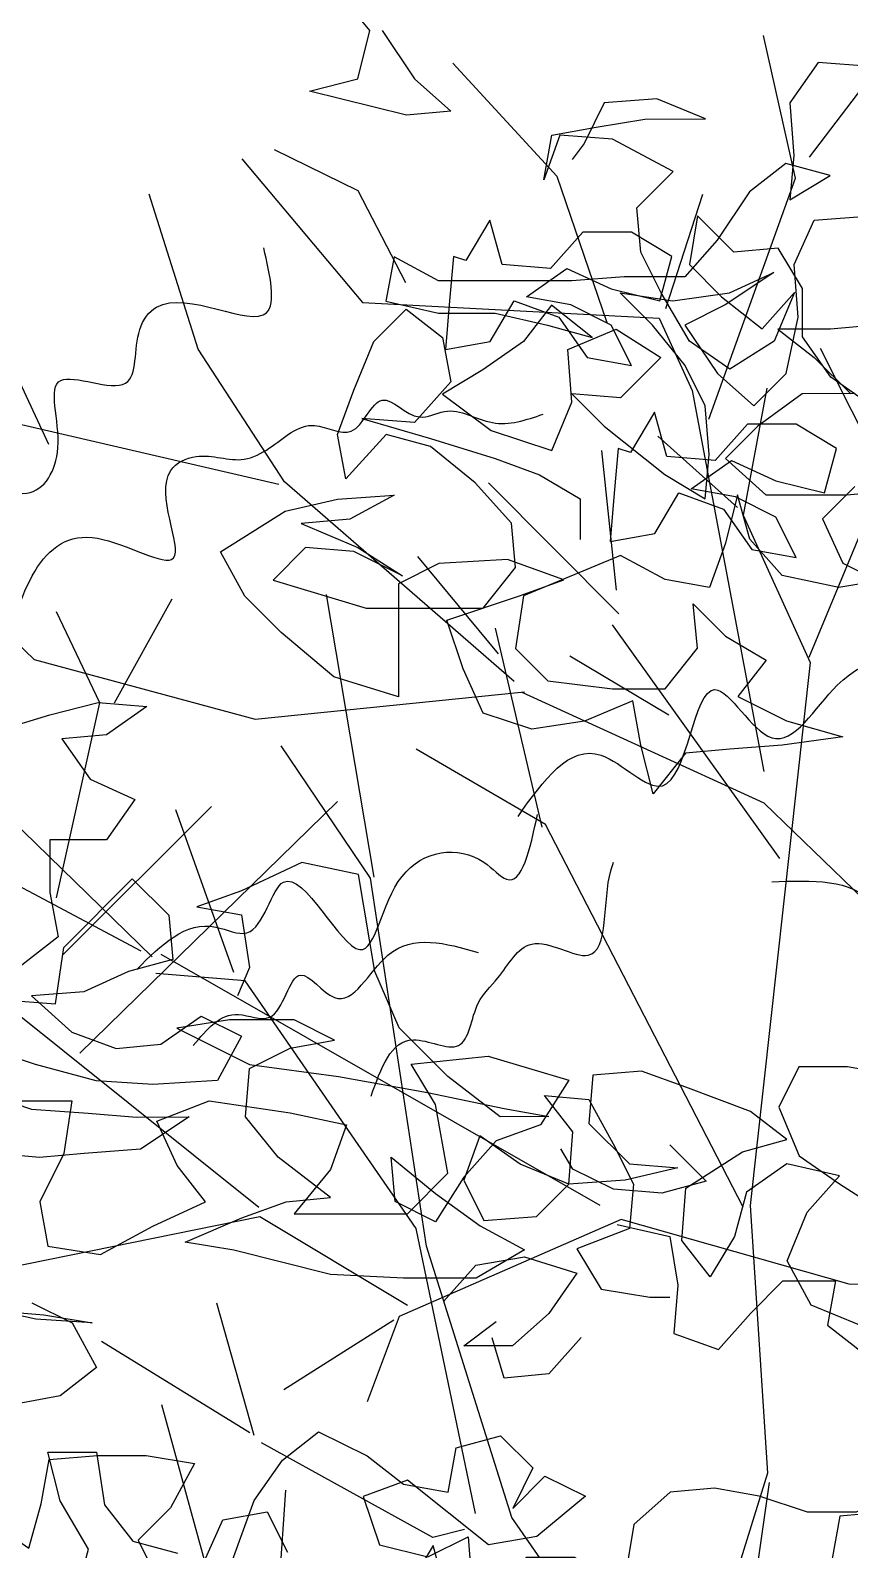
# Model space of a CAD drawing. Header units: metres. Extents: x 37 to 217, y 53 to 242.
# Drawn here: x 44.484 to 45.982, y 64.579 to 67.358 of the extents above; entities that cross this region are included whole.
import ezdxf

# ---------------------------------------------------------------- set-up
doc = ezdxf.new("R2010")
doc.units = ezdxf.units.M
doc.layers.add('DGPRO_Arboles existentes', color=7, linetype='Continuous')

# ---------------------------------------------------------------- blocks, each defined once
blk = doc.blocks.new('Celtis tala VISTA 250 gris')
at = {"color": 252}
for p, q in [((2386.981, 1081.1834), (2386.9228, 1081.4442)), ((2386.981, 1081.1834), (2386.9228, 1081.4442)), ((2386.3543, 1081.3935), (2386.5444, 1081.1866)), ((2386.3543, 1081.3935), (2386.5444, 1081.1866)), ((2387.0064, 1081.2216), (2387.1039, 1081.3499)), ((2387.0064, 1081.2216), (2387.1039, 1081.3499)), ((2386.028, 1081.2355), (2386.1808, 1081.1606)), ((2386.028, 1081.2355), (2386.1808, 1081.1606)), ((2385.9686, 1081.2185), (2386.189, 1080.9556)), ((2385.9686, 1081.2185), (2386.189, 1080.9556)), ((2386.5444, 1081.1866), (2386.6358, 1080.9194)), ((2386.5444, 1081.1866), (2386.6358, 1080.9194)), ((2386.8224, 1080.7422), (2386.981, 1081.1834)), ((2386.8224, 1080.7422), (2386.981, 1081.1834)), ((2385.8889, 1080.8705), (2385.7989, 1081.1541)), ((2385.8889, 1080.8705), (2385.7989, 1081.1541)), ((2386.1808, 1081.1606), (2386.2681, 1080.9926)), ((2386.1808, 1081.1606), (2386.2681, 1080.9926)), ((2386.7439, 1080.9448), (2386.8114, 1081.1541)), ((2386.7439, 1080.9448), (2386.8114, 1081.1541)), ((2386.189, 1080.9556), (2386.7316, 1080.9268)), ((2386.189, 1080.9556), (2386.7316, 1080.9268)), ((2385.5044, 1080.9338), (2385.6154, 1080.6965)), ((2385.5044, 1080.9338), (2385.6154, 1080.6965)), ((2386.7316, 1080.9268), (2386.7922, 1080.7949)), ((2386.7316, 1080.9268), (2386.7922, 1080.7949)), ((2386.0464, 1080.6274), (2385.8889, 1080.8705)), ((2386.0464, 1080.6274), (2385.8889, 1080.8705)), ((2386.7922, 1080.7949), (2386.9233, 1080.098)), ((2386.7922, 1080.7949), (2386.9233, 1080.098)), ((2392.7136, 1080.5645), (2392.5966, 1080.7976)), ((2392.7136, 1080.5645), (2392.5966, 1080.7976)), ((2385.5655, 1080.7325), (2386.0361, 1080.6237)), ((2385.5655, 1080.7325), (2386.0361, 1080.6237)), ((2392.4989, 1080.7251), (2392.4555, 1080.4923)), ((2392.4989, 1080.7251), (2392.4555, 1080.4923)), ((2386.4664, 1080.2627), (2386.0464, 1080.6274)), ((2386.4664, 1080.2627), (2386.0464, 1080.6274)), ((2392.445, 1080.5068), (2392.2994, 1080.6371)), ((2392.445, 1080.5068), (2392.2994, 1080.6371)), ((2392.224, 1080.3553), (2392.1968, 1080.6111)), ((2392.224, 1080.3553), (2392.1968, 1080.6111)), ((2385.3055, 1080.575), (2385.5887, 1080.3027)), ((2385.3055, 1080.575), (2385.5887, 1080.3027)), ((2392.5758, 1080.2328), (2392.7136, 1080.5645)), ((2392.5758, 1080.2328), (2392.7136, 1080.5645)), ((2392.2282, 1080.312), (2391.99, 1080.5519)), ((2392.2282, 1080.312), (2391.99, 1080.5519)), ((2392.4555, 1080.4923), (2392.5782, 1080.2232)), ((2392.4555, 1080.4923), (2392.5782, 1080.2232)), ((2385.1447, 1080.4018), (2385.8046, 1079.7586)), ((2385.1447, 1080.4018), (2385.8046, 1079.7586)), ((2392.0078, 1080.2391), (2391.8605, 1080.4168)), ((2392.0078, 1080.2391), (2391.8605, 1080.4168)), ((2391.3056, 1080.1494), (2391.4113, 1080.3397)), ((2391.3056, 1080.1494), (2391.4113, 1080.3397)), ((2391.7804, 1079.8301), (2391.6938, 1080.3473)), ((2391.7804, 1079.8301), (2391.6938, 1080.3473)), ((2391.2792, 1080.1494), (2391.1999, 1080.3159)), ((2391.2792, 1080.1494), (2391.1999, 1080.3159)), ((2385.5887, 1080.3027), (2385.9931, 1080.1934)), ((2385.5887, 1080.3027), (2385.9931, 1080.1934)), ((2392.0881, 1079.9217), (2392.0028, 1080.2856)), ((2392.0881, 1079.9217), (2392.0028, 1080.2856)), ((2392.5223, 1079.8644), (2392.2162, 1080.2919)), ((2392.5223, 1079.8644), (2392.2162, 1080.2919)), ((2385.9931, 1080.1934), (2386.4855, 1080.2435)), ((2385.9931, 1080.1934), (2386.4855, 1080.2435)), ((2386.9239, 1080.0399), (2386.4814, 1080.2425)), ((2386.9239, 1080.0399), (2386.4814, 1080.2425)), ((2392.3194, 1080.1269), (2392.1385, 1080.2347)), ((2392.3194, 1080.1269), (2392.1385, 1080.2347)), ((2392.5782, 1080.2232), (2392.468, 1079.2297)), ((2392.5782, 1080.2232), (2392.468, 1079.2297)), ((2391.1999, 1079.7925), (2391.2792, 1080.1494)), ((2391.1999, 1079.7925), (2391.2792, 1080.1494)), ((2391.7739, 1079.8285), (2391.6104, 1080.0703)), ((2391.7739, 1079.8285), (2391.6104, 1080.0703)), ((2392.0937, 1079.9265), (2391.8575, 1080.0646)), ((2392.0937, 1079.9265), (2391.8575, 1080.0646)), ((2387.8238, 1079.1688), (2386.9239, 1080.0399)), ((2387.8238, 1079.1688), (2386.9239, 1080.0399)), ((2385.3762, 1079.9868), (2385.7839, 1079.7698)), ((2385.3762, 1079.9868), (2385.7839, 1079.7698)), ((2391.4831, 1079.9597), (2391.2122, 1079.6888)), ((2391.4831, 1079.9597), (2391.2122, 1079.6888)), ((2391.7139, 1079.9687), (2391.2423, 1079.5082)), ((2391.7139, 1079.9687), (2391.2423, 1079.5082)), ((2391.5242, 1079.6561), (2391.4182, 1079.9534)), ((2391.5242, 1079.6561), (2391.4182, 1079.9534)), ((2392.4552, 1079.2265), (2392.0937, 1079.9265)), ((2392.4552, 1079.2265), (2392.0937, 1079.9265)), ((2391.8762, 1079.155), (2391.7739, 1079.8285)), ((2391.8762, 1079.155), (2391.7739, 1079.8285)), ((2386.6239, 1079.3039), (2385.8214, 1079.7631)), ((2386.6239, 1079.3039), (2385.8214, 1079.7631)), ((2386, 1079.3004), (2385.4475, 1079.7426)), ((2386, 1079.3004), (2385.4475, 1079.7426)), ((2391.5451, 1079.6409), (2391.3814, 1079.6541)), ((2391.5451, 1079.6409), (2391.3814, 1079.6541)), ((2391.8577, 1079.1878), (2391.5451, 1079.6409)), ((2391.8577, 1079.1878), (2391.5451, 1079.6409)), ((2385.5364, 1079.1891), (2386.0014, 1079.2836)), ((2385.5364, 1079.1891), (2386.0014, 1079.2836)), ((2386.0014, 1079.2836), (2386.2714, 1079.1216)), ((2386.0014, 1079.2836), (2386.2714, 1079.1216)), ((2386.662, 1079.2783), (2386.2562, 1079.1006)), ((2386.662, 1079.2783), (2386.2562, 1079.1006)), ((2387.0794, 1079.1599), (2386.662, 1079.2783)), ((2387.0794, 1079.1599), (2386.662, 1079.2783)), ((2392.468, 1079.2297), (2392.4999, 1078.7397)), ((2392.468, 1079.2297), (2392.4999, 1078.7397)), ((2391.9659, 1078.6659), (2391.8577, 1079.1878)), ((2391.9659, 1078.6659), (2391.8577, 1079.1878)), ((2387.8766, 1079.1495), (2387.0794, 1079.1599)), ((2387.8766, 1079.1495), (2387.0794, 1079.1599)), ((2392.0325, 1078.6589), (2391.8762, 1079.155)), ((2392.0325, 1078.6589), (2391.8762, 1079.155)), ((2386.2464, 1079.0939), (2386.0456, 1078.9666)), ((2386.2464, 1079.0939), (2386.0456, 1078.9666)), ((2386.2562, 1079.1006), (2386.1979, 1078.9447)), ((2386.2562, 1079.1006), (2386.1979, 1078.9447)), ((2391.5612, 1078.8091), (2391.4931, 1079.0512)), ((2391.5612, 1078.8091), (2391.4931, 1079.0512)), ((2391.5531, 1078.8139), (2391.2823, 1078.9807)), ((2391.5531, 1078.8139), (2391.2823, 1078.9807)), ((2391.3921, 1078.8659), (2391.4908, 1078.5062)), ((2391.3921, 1078.8659), (2391.4908, 1078.5062)), ((2391.8882, 1078.6223), (2391.5748, 1078.7955)), ((2391.8882, 1078.6223), (2391.5748, 1078.7955)), ((2392.4999, 1078.7397), (2392.4117, 1078.4546)), ((2392.4999, 1078.7397), (2392.4117, 1078.4546)), ((2391.6183, 1078.7089), (2391.6034, 1078.4872)), ((2391.6183, 1078.7089), (2391.6034, 1078.4872)), ((2392.4406, 1078.2807), (2392.5033, 1078.7228)), ((2392.4406, 1078.2807), (2392.5033, 1078.7228)), ((2392.1993, 1078.4179), (2392.0325, 1078.6589)), ((2392.1993, 1078.4179), (2392.0325, 1078.6589)), ((2391.9459, 1078.637), (2391.8882, 1078.6223)), ((2391.9459, 1078.637), (2391.8882, 1078.6223))]:
    blk.add_line(p, q, dxfattribs=at)
for points in [[(2391.7951, 1081.3793), (2391.8543, 1081.2907), (2391.9208, 1081.2316), (2391.8396, 1081.2242), (2391.6622, 1081.2683), (2391.7509, 1081.2906), (2391.7729, 1081.3792), (2391.7064, 1081.4604)], [(2391.7951, 1081.3793), (2391.8543, 1081.2907), (2391.9208, 1081.2316), (2391.8396, 1081.2242), (2391.6622, 1081.2683), (2391.7509, 1081.2906), (2391.7729, 1081.3792), (2391.7064, 1081.4604)], [(2387.1183, 1081.3874), (2387.0223, 1081.3947), (2386.9706, 1081.3208), (2386.9781, 1081.2247), (2386.9708, 1081.1435), (2387.0446, 1081.1879), (2386.9633, 1081.2099), (2386.8969, 1081.1582), (2386.8379, 1081.0695), (2386.7788, 1081.0029), (2386.668, 1081.0028), (2386.572, 1080.9953), (2386.3282, 1080.9951), (2386.2469, 1081.0394), (2386.2322, 1080.9581), (2386.3282, 1080.936), (2386.4317, 1080.9361), (2386.5277, 1080.914), (2386.609, 1080.8919), (2386.5351, 1080.951), (2386.4834, 1080.8844), (2386.4096, 1080.8327), (2386.3357, 1080.7883), (2386.4245, 1080.7219), (2386.5353, 1080.685), (2386.5722, 1080.7737), (2386.5647, 1080.8697), (2386.6533, 1080.9068), (2386.7346, 1080.8551), (2386.6608, 1080.7812), (2386.5722, 1080.7885), (2386.6313, 1080.7294), (2386.7422, 1080.6409), (2386.8161, 1080.5966), (2386.8234, 1080.6779), (2386.816, 1080.7665), (2386.779, 1080.8404), (2386.7198, 1080.9142), (2386.6606, 1080.9733), (2386.7567, 1080.9586), (2386.8601, 1080.9734), (2386.9413, 1081.0105), (2386.8527, 1080.9513), (2386.7789, 1080.9143), (2386.8381, 1080.8257), (2386.9046, 1080.7666), (2386.9637, 1080.8258), (2386.9857, 1080.9292), (2386.9783, 1081.0253), (2387.0151, 1081.1066), (2387.1186, 1081.114)], [(2387.1335, 1080.9146), (2387.0449, 1080.9071), (2386.9488, 1080.907), (2387.0154, 1080.8554), (2387.0819, 1080.7889)], [(2387.0893, 1080.789), (2386.9933, 1080.7889), (2386.912, 1080.7297), (2386.853, 1080.6705), (2386.9269, 1080.6041), (2387.0747, 1080.6042), (2387.1633, 1080.6117)], [(2387.0895, 1080.619), (2387.0304, 1080.5599), (2387.0674, 1080.4786), (2387.1413, 1080.4418)], [(2387.1487, 1080.4492), (2387.0601, 1080.4343), (2386.9566, 1080.4564), (2386.8975, 1080.5228), (2386.8752, 1080.6041), (2386.8531, 1080.5154), (2386.8237, 1080.4341), (2386.7424, 1080.4488), (2386.6611, 1080.4931), (2386.4838, 1080.419), (2386.4692, 1080.323), (2386.5283, 1080.2639), (2386.6465, 1080.2492), (2386.7426, 1080.2493), (2386.8016, 1080.3233), (2386.7941, 1080.4045), (2386.8533, 1080.3455), (2386.9272, 1080.3012), (2386.8756, 1080.2347), (2386.9643, 1080.1904), (2387.0677, 1080.161), (2386.9569, 1080.1461), (2386.8609, 1080.1386), (2386.7796, 1080.1312), (2386.7206, 1080.0572), (2386.6983, 1080.1459), (2386.6835, 1080.2271), (2386.5949, 1080.1901), (2386.4988, 1080.1752), (2386.4102, 1080.2047), (2386.3731, 1080.2859), (2386.3435, 1080.3746), (2386.4765, 1080.419), (2386.5577, 1080.4486), (2386.4542, 1080.4855), (2386.3286, 1080.478), (2386.2548, 1080.441), (2386.255, 1080.2341), (2386.1368, 1080.2709), (2386.0406, 1080.3521), (2385.9741, 1080.4185), (2385.9297, 1080.4998), (2386.0478, 1080.5738), (2386.1438, 1080.596), (2386.2473, 1080.6035), (2386.166, 1080.5591), (2386.0774, 1080.5516), (2386.1809, 1080.5074), (2386.2622, 1080.4557), (2386.1735, 1080.5), (2386.0848, 1080.5073), (2386.0258, 1080.4481), (2386.1957, 1080.3966), (2386.41, 1080.3968), (2386.469, 1080.4707), (2386.4616, 1080.552), (2386.395, 1080.6258), (2386.3137, 1080.6922), (2386.2324, 1080.7143), (2386.1586, 1080.633), (2386.1437, 1080.7142), (2386.1732, 1080.7955), (2386.2101, 1080.8842), (2386.2691, 1080.9433), (2386.3357, 1080.8917), (2386.3505, 1080.8104), (2386.2841, 1080.7365), (2386.188, 1080.7438), (2386.3137, 1080.707), (2386.4319, 1080.6701), (2386.5132, 1080.6407), (2386.5871, 1080.5964), (2386.5872, 1080.5225)], [(2387.1183, 1081.3874), (2387.0223, 1081.3947), (2386.9706, 1081.3208), (2386.9781, 1081.2247), (2386.9708, 1081.1435), (2387.0446, 1081.1879), (2386.9633, 1081.2099), (2386.8969, 1081.1582), (2386.8379, 1081.0695), (2386.7788, 1081.0029), (2386.668, 1081.0028), (2386.572, 1080.9953), (2386.3282, 1080.9951), (2386.2469, 1081.0394), (2386.2322, 1080.9581), (2386.3282, 1080.936), (2386.4317, 1080.9361), (2386.5277, 1080.914), (2386.609, 1080.8919), (2386.5351, 1080.951), (2386.4834, 1080.8844), (2386.4096, 1080.8327), (2386.3357, 1080.7883), (2386.4245, 1080.7219), (2386.5353, 1080.685), (2386.5722, 1080.7737), (2386.5647, 1080.8697), (2386.6533, 1080.9068), (2386.7346, 1080.8551), (2386.6608, 1080.7812), (2386.5722, 1080.7885), (2386.6313, 1080.7294), (2386.7422, 1080.6409), (2386.8161, 1080.5966), (2386.8234, 1080.6779), (2386.816, 1080.7665), (2386.779, 1080.8404), (2386.7198, 1080.9142), (2386.6606, 1080.9733), (2386.7567, 1080.9586), (2386.8601, 1080.9734), (2386.9413, 1081.0105), (2386.8527, 1080.9513), (2386.7789, 1080.9143), (2386.8381, 1080.8257), (2386.9046, 1080.7666), (2386.9637, 1080.8258), (2386.9857, 1080.9292), (2386.9783, 1081.0253), (2387.0151, 1081.1066), (2387.1186, 1081.114)], [(2387.1335, 1080.9146), (2387.0449, 1080.9071), (2386.9488, 1080.907), (2387.0154, 1080.8554), (2387.0819, 1080.7889)], [(2387.0893, 1080.789), (2386.9933, 1080.7889), (2386.912, 1080.7297), (2386.853, 1080.6705), (2386.9269, 1080.6041), (2387.0747, 1080.6042), (2387.1633, 1080.6117)], [(2387.0895, 1080.619), (2387.0304, 1080.5599), (2387.0674, 1080.4786), (2387.1413, 1080.4418)], [(2387.1487, 1080.4492), (2387.0601, 1080.4343), (2386.9566, 1080.4564), (2386.8975, 1080.5228), (2386.8752, 1080.6041), (2386.8531, 1080.5154), (2386.8237, 1080.4341), (2386.7424, 1080.4488), (2386.6611, 1080.4931), (2386.4838, 1080.419), (2386.4692, 1080.323), (2386.5283, 1080.2639), (2386.6465, 1080.2492), (2386.7426, 1080.2493), (2386.8016, 1080.3233), (2386.7941, 1080.4045), (2386.8533, 1080.3455), (2386.9272, 1080.3012), (2386.8756, 1080.2347), (2386.9643, 1080.1904), (2387.0677, 1080.161), (2386.9569, 1080.1461), (2386.8609, 1080.1386), (2386.7796, 1080.1312), (2386.7206, 1080.0572), (2386.6983, 1080.1459), (2386.6835, 1080.2271), (2386.5949, 1080.1901), (2386.4988, 1080.1752), (2386.4102, 1080.2047), (2386.3731, 1080.2859), (2386.3435, 1080.3746), (2386.4765, 1080.419), (2386.5577, 1080.4486), (2386.4542, 1080.4855), (2386.3286, 1080.478), (2386.2548, 1080.441), (2386.255, 1080.2341), (2386.1368, 1080.2709), (2386.0406, 1080.3521), (2385.9741, 1080.4185), (2385.9297, 1080.4998), (2386.0478, 1080.5738), (2386.1438, 1080.596), (2386.2473, 1080.6035), (2386.166, 1080.5591), (2386.0774, 1080.5516), (2386.1809, 1080.5074), (2386.2622, 1080.4557), (2386.1735, 1080.5), (2386.0848, 1080.5073), (2386.0258, 1080.4481), (2386.1957, 1080.3966), (2386.41, 1080.3968), (2386.469, 1080.4707), (2386.4616, 1080.552), (2386.395, 1080.6258), (2386.3137, 1080.6922), (2386.2324, 1080.7143), (2386.1586, 1080.633), (2386.1437, 1080.7142), (2386.1732, 1080.7955), (2386.2101, 1080.8842), (2386.2691, 1080.9433), (2386.3357, 1080.8917), (2386.3505, 1080.8104), (2386.2841, 1080.7365), (2386.188, 1080.7438), (2386.3137, 1080.707), (2386.4319, 1080.6701), (2386.5132, 1080.6407), (2386.5871, 1080.5964), (2386.5872, 1080.5225)], [(2392.6896, 1080.693), (2392.6157, 1080.7447), (2392.5639, 1080.8185), (2392.5639, 1080.9072), (2392.5195, 1080.981), (2392.4382, 1080.9735), (2392.3717, 1081.04), (2392.357, 1080.9513), (2392.4161, 1080.8922), (2392.49, 1080.8332), (2392.5491, 1080.8997), (2392.5122, 1080.8111), (2392.431, 1080.7593), (2392.3571, 1080.8109), (2392.3053, 1080.8995), (2392.2683, 1080.9734), (2392.2608, 1081.0546), (2392.3273, 1081.1212), (2392.2164, 1081.1802), (2392.1203, 1081.1875), (2392.0909, 1081.1062), (2392.1056, 1081.1875), (2392.1868, 1081.2023), (2392.2755, 1081.2172), (2392.3863, 1081.2173), (2392.2976, 1081.2541), (2392.2015, 1081.2467), (2392.1647, 1081.1727), (2392.1425, 1081.1432)], [(2392.6896, 1080.693), (2392.6157, 1080.7447), (2392.5639, 1080.8185), (2392.5639, 1080.9072), (2392.5195, 1080.981), (2392.4382, 1080.9735), (2392.3717, 1081.04), (2392.357, 1080.9513), (2392.4161, 1080.8922), (2392.49, 1080.8332), (2392.5491, 1080.8997), (2392.5122, 1080.8111), (2392.431, 1080.7593), (2392.3571, 1080.8109), (2392.3053, 1080.8995), (2392.2683, 1080.9734), (2392.2608, 1081.0546), (2392.3273, 1081.1212), (2392.2164, 1081.1802), (2392.1203, 1081.1875), (2392.0909, 1081.1062), (2392.1056, 1081.1875), (2392.1868, 1081.2023), (2392.2755, 1081.2172), (2392.3863, 1081.2173), (2392.2976, 1081.2541), (2392.2015, 1081.2467), (2392.1647, 1081.1727), (2392.1425, 1081.1432)], [(2391.926, 1080.9656), (2391.9187, 1080.8843), (2391.9114, 1080.7956), (2391.9926, 1080.8105), (2392.0369, 1080.8844), (2392.1182, 1080.8549), (2392.17, 1080.7811), (2392.2512, 1080.7664), (2392.2142, 1080.8402), (2392.1403, 1080.8771), (2392.059, 1080.8918), (2392.1329, 1080.9436), (2392.2142, 1080.9067), (2392.3028, 1080.8847), (2392.3249, 1080.9659), (2392.251, 1081.0102), (2392.1624, 1081.0101), (2392.1033, 1080.9436), (2392.0147, 1080.9509), (2391.9924, 1081.0321), (2391.9482, 1080.9582), (2391.926, 1080.9656)], [(2391.926, 1080.9656), (2391.9187, 1080.8843), (2391.9114, 1080.7956), (2391.9926, 1080.8105), (2392.0369, 1080.8844), (2392.1182, 1080.8549), (2392.17, 1080.7811), (2392.2512, 1080.7664), (2392.2142, 1080.8402), (2392.1403, 1080.8771), (2392.059, 1080.8918), (2392.1329, 1080.9436), (2392.2142, 1080.9067), (2392.3028, 1080.8847), (2392.3249, 1080.9659), (2392.251, 1081.0102), (2392.1624, 1081.0101), (2392.1033, 1080.9436), (2392.0147, 1080.9509), (2391.9924, 1081.0321), (2391.9482, 1080.9582), (2391.926, 1080.9656)], [(2386.657, 1080.6885), (2386.6497, 1080.6072), (2386.6424, 1080.5185), (2386.7236, 1080.5334), (2386.7679, 1080.6073), (2386.8492, 1080.5778), (2386.901, 1080.504), (2386.9822, 1080.4893), (2386.9452, 1080.5631), (2386.8713, 1080.6), (2386.7901, 1080.6147), (2386.8639, 1080.6665), (2386.9452, 1080.6296), (2387.0339, 1080.6076), (2387.0559, 1080.6888), (2386.982, 1080.7331), (2386.8934, 1080.733), (2386.8343, 1080.6665), (2386.7457, 1080.6738), (2386.7234, 1080.755), (2386.6792, 1080.6811), (2386.657, 1080.6885)], [(2386.657, 1080.6885), (2386.6497, 1080.6072), (2386.6424, 1080.5185), (2386.7236, 1080.5334), (2386.7679, 1080.6073), (2386.8492, 1080.5778), (2386.901, 1080.504), (2386.9822, 1080.4893), (2386.9452, 1080.5631), (2386.8713, 1080.6), (2386.7901, 1080.6147), (2386.8639, 1080.6665), (2386.9452, 1080.6296), (2387.0339, 1080.6076), (2387.0559, 1080.6888), (2386.982, 1080.7331), (2386.8934, 1080.733), (2386.8343, 1080.6665), (2386.7457, 1080.6738), (2386.7234, 1080.755), (2386.6792, 1080.6811), (2386.657, 1080.6885)], [(2385.5215, 1080.1721), (2385.6175, 1080.2017), (2385.7061, 1080.2239), (2385.7948, 1080.2166), (2385.7209, 1080.1649), (2385.6397, 1080.1574), (2385.6915, 1080.0836), (2385.7728, 1080.0467), (2385.7211, 1079.9728), (2385.6177, 1079.9727), (2385.6178, 1079.8766), (2385.6326, 1079.7954), (2385.5662, 1079.7436)], [(2385.5215, 1080.1721), (2385.6175, 1080.2017), (2385.7061, 1080.2239), (2385.7948, 1080.2166), (2385.7209, 1080.1649), (2385.6397, 1080.1574), (2385.6915, 1080.0836), (2385.7728, 1080.0467), (2385.7211, 1079.9728), (2385.6177, 1079.9727), (2385.6178, 1079.8766), (2385.6326, 1079.7954), (2385.5662, 1079.7436)], [(2391.1023, 1079.6056), (2391.1983, 1079.5983), (2391.213, 1079.7017), (2391.3385, 1079.8274), (2391.405, 1079.761), (2391.4125, 1079.6797), (2391.3312, 1079.6575), (2391.25, 1079.6205), (2391.154, 1079.613), (2391.2279, 1079.5466), (2391.3092, 1079.5171), (2391.3905, 1079.5246), (2391.4643, 1079.5763), (2391.5382, 1079.5395), (2391.494, 1079.4582), (2391.3758, 1079.4507), (2391.2723, 1079.458), (2391.1615, 1079.4874), (2391.0728, 1079.5169)], [(2391.0655, 1079.4356), (2391.1542, 1079.4061), (2391.2576, 1079.3988), (2391.3463, 1079.3915), (2391.4423, 1079.3916), (2391.3537, 1079.3324), (2391.2503, 1079.325), (2391.169, 1079.3175), (2391.0878, 1079.3248)], [(2391.132, 1079.4209), (2391.228, 1079.421), (2391.2133, 1079.3249), (2391.1691, 1079.2362), (2391.1839, 1079.155), (2391.28, 1079.1403), (2391.376, 1079.1921), (2391.472, 1079.2365), (2391.4202, 1079.303), (2391.3832, 1079.3842), (2391.4792, 1079.4212), (2391.627, 1079.3992), (2391.7304, 1079.3771), (2391.701, 1079.2958), (2391.6345, 1079.2145), (2391.8414, 1079.2147), (2391.9152, 1079.2886), (2391.8929, 1079.4142), (2391.8485, 1079.488), (2391.9889, 1079.5029), (2392.1367, 1079.4588), (2392.0851, 1079.3774), (2392.0038, 1079.3478), (2391.9448, 1079.2813), (2391.8931, 1079.2), (2391.8192, 1079.2368), (2391.8118, 1079.3181), (2391.8931, 1079.2517), (2391.9744, 1079.1926), (2392.0557, 1079.1484), (2391.9671, 1079.0966), (2391.8341, 1079.0965), (2391.7011, 1079.1037), (2391.5238, 1079.1479), (2391.4351, 1079.1626), (2391.5385, 1079.207), (2391.6198, 1079.2366), (2391.701, 1079.2441), (2391.6049, 1079.3179), (2391.5457, 1079.3917), (2391.553, 1079.4804), (2391.6269, 1079.5174), (2391.7081, 1079.5322), (2391.6342, 1079.5691), (2391.516, 1079.569), (2391.42, 1079.5541), (2391.553, 1079.4878), (2391.7156, 1079.4658), (2391.8781, 1079.4364), (2392.0185, 1079.4069), (2392.0998, 1079.3922), (2392.0112, 1079.3921), (2391.9151, 1079.4659), (2391.8263, 1079.5545), (2391.7819, 1079.6579), (2391.7522, 1079.8352), (2391.6487, 1079.8572), (2391.538, 1079.8054), (2391.4567, 1079.7758), (2391.538, 1079.7611), (2391.5529, 1079.6651), (2391.5308, 1079.6133)], [(2391.1023, 1079.6056), (2391.1983, 1079.5983), (2391.213, 1079.7017), (2391.3385, 1079.8274), (2391.405, 1079.761), (2391.4125, 1079.6797), (2391.3312, 1079.6575), (2391.25, 1079.6205), (2391.154, 1079.613), (2391.2279, 1079.5466), (2391.3092, 1079.5171), (2391.3905, 1079.5246), (2391.4643, 1079.5763), (2391.5382, 1079.5395), (2391.494, 1079.4582), (2391.3758, 1079.4507), (2391.2723, 1079.458), (2391.1615, 1079.4874), (2391.0728, 1079.5169)], [(2391.0655, 1079.4356), (2391.1542, 1079.4061), (2391.2576, 1079.3988), (2391.3463, 1079.3915), (2391.4423, 1079.3916), (2391.3537, 1079.3324), (2391.2503, 1079.325), (2391.169, 1079.3175), (2391.0878, 1079.3248)], [(2391.132, 1079.4209), (2391.228, 1079.421), (2391.2133, 1079.3249), (2391.1691, 1079.2362), (2391.1839, 1079.155), (2391.28, 1079.1403), (2391.376, 1079.1921), (2391.472, 1079.2365), (2391.4202, 1079.303), (2391.3832, 1079.3842), (2391.4792, 1079.4212), (2391.627, 1079.3992), (2391.7304, 1079.3771), (2391.701, 1079.2958), (2391.6345, 1079.2145), (2391.8414, 1079.2147), (2391.9152, 1079.2886), (2391.8929, 1079.4142), (2391.8485, 1079.488), (2391.9889, 1079.5029), (2392.1367, 1079.4588), (2392.0851, 1079.3774), (2392.0038, 1079.3478), (2391.9448, 1079.2813), (2391.8931, 1079.2), (2391.8192, 1079.2368), (2391.8118, 1079.3181), (2391.8931, 1079.2517), (2391.9744, 1079.1926), (2392.0557, 1079.1484), (2391.9671, 1079.0966), (2391.8341, 1079.0965), (2391.7011, 1079.1037), (2391.5238, 1079.1479), (2391.4351, 1079.1626), (2391.5385, 1079.207), (2391.6198, 1079.2366), (2391.701, 1079.2441), (2391.6049, 1079.3179), (2391.5457, 1079.3917), (2391.553, 1079.4804), (2391.6269, 1079.5174), (2391.7081, 1079.5322), (2391.6342, 1079.5691), (2391.516, 1079.569), (2391.42, 1079.5541), (2391.553, 1079.4878), (2391.7156, 1079.4658), (2391.8781, 1079.4364), (2392.0185, 1079.4069), (2392.0998, 1079.3922), (2392.0112, 1079.3921), (2391.9151, 1079.4659), (2391.8263, 1079.5545), (2391.7819, 1079.6579), (2391.7522, 1079.8352), (2391.6487, 1079.8572), (2391.538, 1079.8054), (2391.4567, 1079.7758), (2391.538, 1079.7611), (2391.5529, 1079.6651), (2391.5308, 1079.6133)], [(2386.6551, 1079.269), (2386.7512, 1079.247), (2386.7661, 1079.1583), (2386.7587, 1079.0697), (2386.84, 1079.0402), (2386.8991, 1079.1067), (2386.9581, 1079.1659), (2387.0542, 1079.166), (2387.0395, 1079.0847), (2387.106, 1079.033)], [(2387.1573, 1079.5428), (2387.076, 1079.5576), (2386.9873, 1079.5575), (2386.9504, 1079.4836), (2386.9875, 1079.3949), (2387.0614, 1079.3433), (2387.1427, 1079.2917)], [(2387.0986, 1079.0848), (2387.0099, 1079.1216), (2386.9655, 1079.2028), (2387.0023, 1079.2915), (2387.0614, 1079.3581), (2386.9653, 1079.3801), (2386.8915, 1079.3284), (2386.8694, 1079.2471), (2386.8251, 1079.1732), (2386.7734, 1079.2396), (2386.7807, 1079.3356), (2386.884, 1079.4022), (2386.9653, 1079.4245), (2386.8987, 1079.4761), (2386.7805, 1079.5203), (2386.6992, 1079.5498), (2386.6106, 1079.5423), (2386.6032, 1079.4537), (2386.6772, 1079.3799), (2386.7659, 1079.3726), (2386.6698, 1079.3503), (2386.5664, 1079.3428), (2386.4777, 1079.3797), (2386.4038, 1079.4313), (2386.3743, 1079.3501), (2386.4113, 1079.2762), (2386.5074, 1079.2837), (2386.5664, 1079.3428), (2386.5737, 1079.4389), (2386.5219, 1079.5053), (2386.6032, 1079.498), (2386.6476, 1079.4168), (2386.6846, 1079.3429), (2386.6773, 1079.2617), (2386.5813, 1079.2246), (2386.6257, 1079.1508), (2386.7144, 1079.1361), (2386.7513, 1079.1361)], [(2392.3215, 1079.3407), (2392.388, 1079.2743), (2392.3068, 1079.2521), (2392.2181, 1079.2594), (2392.1442, 1079.2962), (2392.122, 1079.3331)], [(2392.3215, 1079.3407), (2392.388, 1079.2743), (2392.3068, 1079.2521), (2392.2181, 1079.2594), (2392.1442, 1079.2962), (2392.122, 1079.3331)], [(2386.3376, 1079.1284), (2386.3966, 1079.1949), (2386.4853, 1079.2098), (2386.5813, 1079.1803), (2386.5297, 1079.1064), (2386.4633, 1079.0472), (2386.3746, 1079.0472), (2386.4337, 1079.0915)], [(2386.3376, 1079.1284), (2386.3966, 1079.1949), (2386.4853, 1079.2098), (2386.5813, 1079.1803), (2386.5297, 1079.1064), (2386.4633, 1079.0472), (2386.3746, 1079.0472), (2386.4337, 1079.0915)], [(2386.5888, 1079.0621), (2386.5298, 1078.9956), (2386.4485, 1078.9881), (2386.4263, 1079.062)], [(2386.5888, 1079.0621), (2386.5298, 1078.9956), (2386.4485, 1078.9881), (2386.4263, 1079.062)], [(2391.1545, 1079.0515), (2391.2284, 1079.0147), (2391.2728, 1078.9334), (2391.2064, 1078.8817), (2391.0882, 1078.8594), (2390.9847, 1078.8593), (2390.9404, 1078.9331), (2390.9551, 1079.0144), (2391.088, 1079.0367), (2391.1767, 1079.0294), (2391.2653, 1079.0147), (2391.1619, 1079.022), (2391.0585, 1079.0441), (2390.9772, 1079.0588), (2390.9255, 1078.9922), (2390.8442, 1079.0069), (2390.8074, 1078.9256), (2390.6966, 1078.9034), (2390.6153, 1078.9254), (2390.6005, 1078.9328)], [(2391.1545, 1079.0515), (2391.2284, 1079.0147), (2391.2728, 1078.9334), (2391.2064, 1078.8817), (2391.0882, 1078.8594), (2390.9847, 1078.8593), (2390.9404, 1078.9331), (2390.9551, 1079.0144), (2391.088, 1079.0367), (2391.1767, 1079.0294), (2391.2653, 1079.0147), (2391.1619, 1079.022), (2391.0585, 1079.0441), (2390.9772, 1079.0588), (2390.9255, 1078.9922), (2390.8442, 1079.0069), (2390.8074, 1078.9256), (2390.6966, 1078.9034), (2390.6153, 1078.9254), (2390.6005, 1078.9328)], [(2385.4021, 1078.6248), (2385.4242, 1078.7061), (2385.5055, 1078.7283), (2385.5794, 1078.6767), (2385.6015, 1078.758), (2385.6162, 1078.8392), (2385.7048, 1078.8467), (2385.7935, 1078.8468), (2385.8821, 1078.8321), (2385.8379, 1078.7508), (2385.7788, 1078.6916), (2385.8159, 1078.6178)], [(2385.8971, 1078.6474), (2385.934, 1078.7287), (2386.0152, 1078.7436), (2386.0522, 1078.6697)], [(2392.8541, 1078.595), (2392.8171, 1078.6689), (2392.7137, 1078.6688), (2392.6324, 1078.6613), (2392.6177, 1078.58)], [(2393.061, 1078.5583), (2392.9944, 1078.6247), (2392.9427, 1078.6912), (2392.8687, 1078.7576), (2392.7874, 1078.7723), (2392.7358, 1078.7057), (2392.6619, 1078.6687), (2392.5733, 1078.6687), (2392.4846, 1078.6981), (2392.4033, 1078.7128), (2392.3221, 1078.7054), (2392.2556, 1078.6462), (2392.2409, 1078.5575)], [(2391.2362, 1078.5197), (2391.2583, 1078.601), (2391.2065, 1078.6896), (2391.1843, 1078.7782), (2391.2729, 1078.7783), (2391.2878, 1078.6823), (2391.3396, 1078.6158), (2391.4209, 1078.5937)], [(2391.5022, 1078.5273), (2391.5612, 1078.6899), (2391.6128, 1078.7638), (2391.6792, 1078.8156), (2391.7679, 1078.7714), (2391.8345, 1078.7197), (2391.9158, 1078.705), (2391.9305, 1078.7863), (2392.0117, 1078.8085), (2392.0709, 1078.7495), (2392.034, 1078.6756), (2392.093, 1078.7347), (2392.1669, 1078.6978), (2392.0784, 1078.6239), (2391.9897, 1078.609), (2391.8419, 1078.7271), (2391.7606, 1078.6975), (2391.7902, 1078.6088), (2391.8789, 1078.5868), (2391.9528, 1078.6238), (2391.9602, 1078.5277)], [(2392.8541, 1078.595), (2392.8171, 1078.6689), (2392.7137, 1078.6688), (2392.6324, 1078.6613), (2392.6177, 1078.58)], [(2393.061, 1078.5583), (2392.9944, 1078.6247), (2392.9427, 1078.6912), (2392.8687, 1078.7576), (2392.7874, 1078.7723), (2392.7358, 1078.7057), (2392.6619, 1078.6687), (2392.5733, 1078.6687), (2392.4846, 1078.6981), (2392.4033, 1078.7128), (2392.3221, 1078.7054), (2392.2556, 1078.6462), (2392.2409, 1078.5575)], [(2391.2362, 1078.5197), (2391.2583, 1078.601), (2391.2065, 1078.6896), (2391.1843, 1078.7782), (2391.2729, 1078.7783), (2391.2878, 1078.6823), (2391.3396, 1078.6158), (2391.4209, 1078.5937)], [(2391.5022, 1078.5273), (2391.5612, 1078.6899), (2391.6128, 1078.7638), (2391.6792, 1078.8156), (2391.7679, 1078.7714), (2391.8345, 1078.7197), (2391.9158, 1078.705), (2391.9305, 1078.7863), (2392.0117, 1078.8085), (2392.0709, 1078.7495), (2392.034, 1078.6756), (2392.093, 1078.7347), (2392.1669, 1078.6978), (2392.0784, 1078.6239), (2391.9897, 1078.609), (2391.8419, 1078.7271), (2391.7606, 1078.6975), (2391.7902, 1078.6088), (2391.8789, 1078.5868), (2391.9528, 1078.6238), (2391.9602, 1078.5277)], [(2391.822, 1078.541), (2391.8147, 1078.4597), (2391.8074, 1078.371), (2391.8886, 1078.3859), (2391.9329, 1078.4598), (2392.0142, 1078.4303), (2392.066, 1078.3565), (2392.1473, 1078.3418), (2392.1102, 1078.4156), (2392.0363, 1078.4525), (2391.9551, 1078.4672), (2392.0289, 1078.519), (2392.1102, 1078.4821), (2392.1989, 1078.46), (2392.2209, 1078.5413), (2392.147, 1078.5856), (2392.0584, 1078.5855), (2391.9993, 1078.519), (2391.9107, 1078.5263), (2391.8884, 1078.6075), (2391.8442, 1078.5336), (2391.822, 1078.541)], [(2391.822, 1078.541), (2391.8147, 1078.4597), (2391.8074, 1078.371), (2391.8886, 1078.3859), (2391.9329, 1078.4598), (2392.0142, 1078.4303), (2392.066, 1078.3565), (2392.1473, 1078.3418), (2392.1102, 1078.4156), (2392.0363, 1078.4525), (2391.9551, 1078.4672), (2392.0289, 1078.519), (2392.1102, 1078.4821), (2392.1989, 1078.46), (2392.2209, 1078.5413), (2392.147, 1078.5856), (2392.0584, 1078.5855), (2391.9993, 1078.519), (2391.9107, 1078.5263), (2391.8884, 1078.6075), (2391.8442, 1078.5336), (2391.822, 1078.541)]]:
    blk.add_lwpolyline(points, dxfattribs=at)
for points in [[(2385.4775, 1080.473), (2385.5085, 1080.6122), (2385.5755, 1080.6071), (2385.6323, 1080.6896), (2385.6374, 1080.8133), (2385.7561, 1080.8082), (2385.7819, 1080.9061), (2385.8128, 1080.9474), (2386.014, 1080.9371), (2386.0088, 1081.0556)], [(2385.4775, 1080.473), (2385.5085, 1080.6122), (2385.5755, 1080.6071), (2385.6323, 1080.6896), (2385.6374, 1080.8133), (2385.7561, 1080.8082), (2385.7819, 1080.9061), (2385.8128, 1080.9474), (2386.014, 1080.9371), (2386.0088, 1081.0556)], [(2385.5291, 1080.2977), (2385.7045, 1080.5246), (2385.8438, 1080.4885), (2385.8386, 1080.6483), (2385.885, 1080.6741), (2385.9727, 1080.669), (2386.0192, 1080.6896), (2386.1017, 1080.7308), (2386.1688, 1080.7205), (2386.2255, 1080.7772), (2386.2926, 1080.7463), (2386.339, 1080.7566), (2386.4267, 1080.736), (2386.5195, 1080.7514)], [(2385.5291, 1080.2977), (2385.7045, 1080.5246), (2385.8438, 1080.4885), (2385.8386, 1080.6483), (2385.885, 1080.6741), (2385.9727, 1080.669), (2386.0192, 1080.6896), (2386.1017, 1080.7308), (2386.1688, 1080.7205), (2386.2255, 1080.7772), (2386.2926, 1080.7463), (2386.339, 1080.7566), (2386.4267, 1080.736), (2386.5195, 1080.7514)], [(2392.0438, 1079.9415), (2392.1958, 1080.0534), (2392.3077, 1079.9975), (2392.4037, 1080.1733), (2392.5077, 1080.0854), (2392.6276, 1080.1813), (2392.8196, 1080.2692), (2392.8995, 1080.3172), (2392.9555, 1080.4211)], [(2392.0438, 1079.9415), (2392.1958, 1080.0534), (2392.3077, 1079.9975), (2392.4037, 1080.1733), (2392.5077, 1080.0854), (2392.6276, 1080.1813), (2392.8196, 1080.2692), (2392.8995, 1080.3172), (2392.9555, 1080.4211)], [(2385.7767, 1079.7358), (2385.9212, 1079.8131), (2385.9779, 1079.8028), (2386.045, 1079.8956), (2386.1842, 1079.7719), (2386.2616, 1079.9059), (2386.4112, 1079.9317), (2386.4525, 1079.9008), (2386.5092, 1080.0193)], [(2385.7767, 1079.7358), (2385.9212, 1079.8131), (2385.9779, 1079.8028), (2386.045, 1079.8956), (2386.1842, 1079.7719), (2386.2616, 1079.9059), (2386.4112, 1079.9317), (2386.4525, 1079.9008), (2386.5092, 1080.0193)], [(2386.2049, 1079.5038), (2386.2823, 1079.6069), (2386.3648, 1079.5966), (2386.4009, 1079.6739), (2386.437, 1079.7203), (2386.4989, 1079.7822), (2386.6021, 1079.7616), (2386.6433, 1079.9162), (2386.6485, 1079.9317)], [(2386.2049, 1079.5038), (2386.2823, 1079.6069), (2386.3648, 1079.5966), (2386.4009, 1079.6739), (2386.437, 1079.7203), (2386.4989, 1079.7822), (2386.6021, 1079.7616), (2386.6433, 1079.9162), (2386.6485, 1079.9317)], [(2392.5077, 1079.8216), (2392.6916, 1079.7817), (2392.7236, 1079.7257), (2392.8436, 1079.6138), (2392.9075, 1079.5659), (2393.1075, 1079.5738), (2393.1795, 1079.5099)], [(2392.5077, 1079.8216), (2392.6916, 1079.7817), (2392.7236, 1079.7257), (2392.8436, 1079.6138), (2392.9075, 1079.5659), (2393.1075, 1079.5738), (2393.1795, 1079.5099)], [(2385.8799, 1079.5966), (2385.9624, 1079.6533), (2386.0192, 1079.6481), (2386.0759, 1079.7255), (2386.1378, 1079.6842), (2386.2358, 1079.7616), (2386.4009, 1079.7667)], [(2385.8799, 1079.5966), (2385.9624, 1079.6533), (2386.0192, 1079.6481), (2386.0759, 1079.7255), (2386.1378, 1079.6842), (2386.2358, 1079.7616), (2386.4009, 1079.7667)]]:
    blk.add_spline(points, degree=3, dxfattribs=at)

msp = doc.modelspace()

# ---------------------------------------------------------------- block references
at = {"layer": 'DGPRO_Arboles existentes'}
for p in [(-2346.6683, -1014.0216), (-2341.0982, -1014.0958)]:
    msp.add_blockref('Celtis tala VISTA 250 gris', p, dxfattribs=at)

doc.saveas('drawing.dxf')
